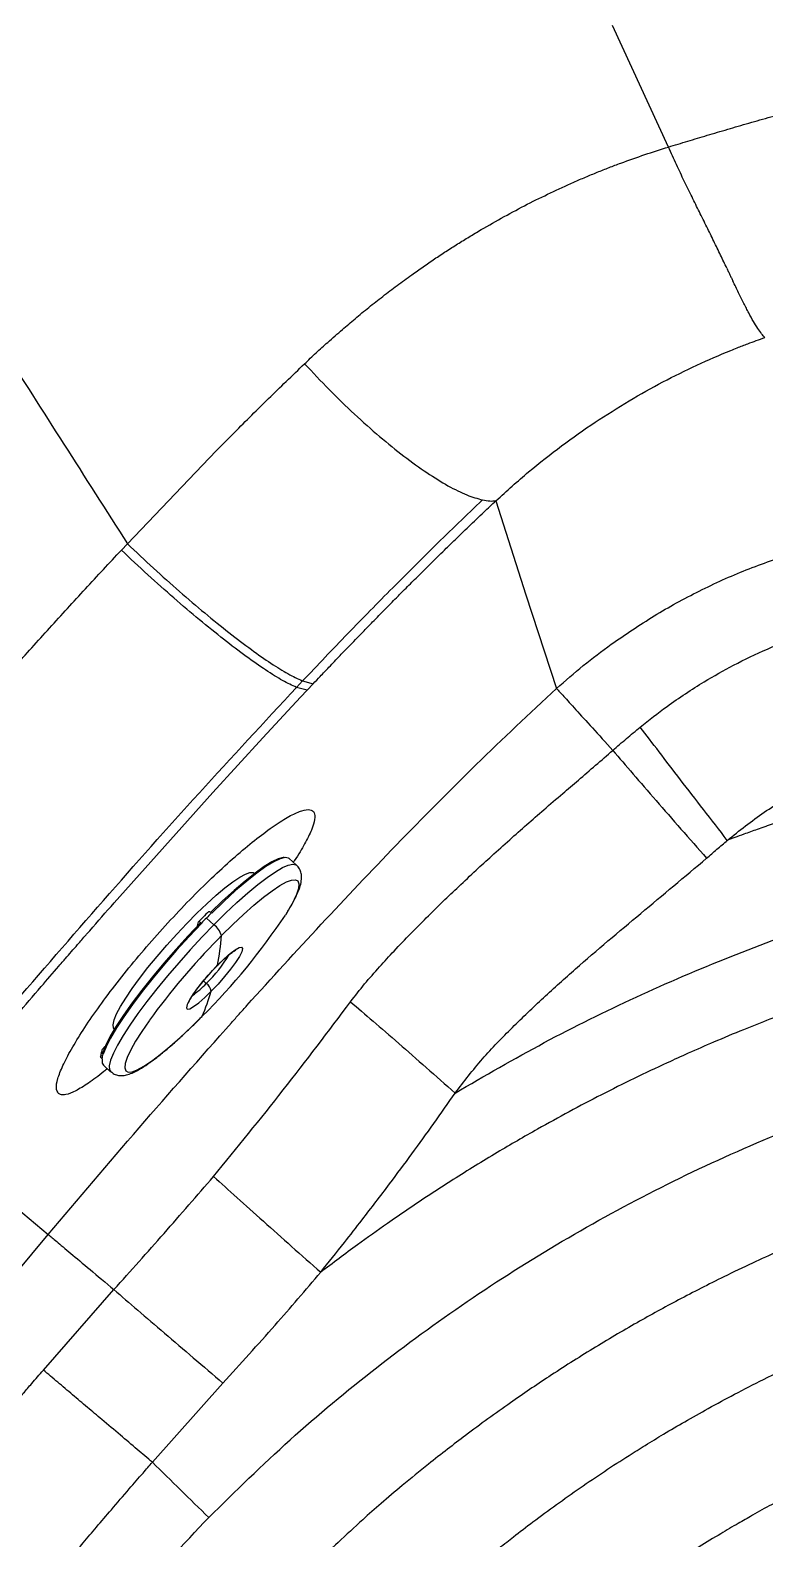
# Model space of a CAD drawing. Extents: x -51 to 27, y -13 to 136.
# Drawn here: x -20.89 to -16.06, y 53.58 to 63.5 of the extents above; entities that cross this region are included whole.
import ezdxf

# ---------------------------------------------------------------- set-up
doc = ezdxf.new("R2010")
doc.units = 0
doc.header["$MEASUREMENT"] = 0
doc.layers.add('GEOMETRY', color=2, linetype='Continuous', lineweight=25)

# ---------------------------------------------------------------- blocks, each defined once
blk = doc.blocks.new('2026 MONTERREY-BLOOM')
at = {"layer": 'GEOMETRY'}
for p, q in [((-5.0137, -20.9814), (-5.381, -20.1813)), ((-8.5723, -23.5893), (-7.9875, -22.9789)), ((-6.5318, -23.5854), (-6.2363, -23.3017)), ((-6.1476, -23.3067), (-5.9524, -23.9248)), ((-8.5723, -23.5893), (-8.6115, -23.6311)), ((-6.8269, -23.8785), (-6.5318, -23.5854)), ((-5.9524, -23.9248), (-5.7493, -24.5413)), ((-7.4192, -24.4916), (-7.4592, -24.534)), ((-7.4229, -24.4901), (-7.4192, -24.4916)), ((-7.4192, -24.4916), (-7.3495, -24.5102)), ((-7.39, -24.5531), (-7.4592, -24.534)), ((-7.433, -24.5988), (-7.39, -24.5531)), ((-7.3495, -24.5102), (-7.39, -24.5531)), ((-7.6818, -24.8656), (-7.5162, -24.6875)), ((-7.5162, -24.6875), (-7.433, -24.5988)), ((-8.0102, -25.224), (-7.6818, -24.8656)), ((-8.6595, -25.9508), (-8.0102, -25.224)), ((-7.4601, -25.7026), (-7.508, -25.6594)), ((-7.7352, -25.7568), (-7.7358, -25.7564)), ((-8.1104, -26.1014), (-8.1043, -26.076)), ((-8.0923, -26.0846), (-8.0922, -26.084)), ((-8.0852, -26.0842), (-8.0838, -26.0855)), ((-8.0519, -26.0502), (-8.0025, -26.0947)), ((-8.0173, -26.0184), (-8.0187, -26.0171)), ((-7.953, -26.1661), (-7.9758, -26.1893)), ((-8.0529, -26.4801), (-8.071, -26.463)), ((-8.6578, -26.7804), (-8.6571, -26.781)), ((-8.7402, -26.9747), (-8.7388, -26.976)), ((-8.7342, -26.9121), (-8.7183, -26.896)), ((-8.7314, -26.9451), (-8.7328, -26.9438)), ((-8.7301, -27.0172), (-8.6822, -27.0604)), ((-9.9293, -27.4289), (-9.0925, -28.131)), ((-9.9345, -29.1368), (-9.0925, -28.131)), ((-9.1247, -29.022), (-8.6605, -28.4935)), ((-7.9437, -29.1078), (-8.407, -29.6287))]:
    blk.add_line(p, q, dxfattribs=at)
at = {"layer": 'GEOMETRY', "flags": 128}
for points in [[(-7.5411, -25.6533), (-7.5479, -25.6534), (-7.5803, -25.6614), (-7.6223, -25.6811), (-7.6733, -25.7124), (-7.7322, -25.7545), (-7.7981, -25.8069), (-7.8697, -25.8685), (-7.9459, -25.9382), (-8.0252, -26.015)], [(-7.508, -25.6594), (-7.5119, -25.6566), (-7.5343, -25.6525), (-7.5671, -25.6605), (-7.6096, -25.6805), (-7.6611, -25.7121), (-7.7208, -25.7548), (-7.7874, -25.8078), (-7.8599, -25.8701), (-7.937, -25.9407), (-8.0173, -26.0184)], [(-8.5826, -26.5765), (-8.5406, -26.5144), (-8.4917, -26.4472), (-8.4367, -26.3763), (-8.3769, -26.3032), (-8.3135, -26.2294), (-8.2477, -26.1564), (-8.181, -26.0855), (-8.1146, -26.0184), (-8.0499, -25.9563), (-7.9882, -25.9006), (-7.9308, -25.8523), (-7.8789, -25.8125), (-7.8334, -25.7819), (-7.7954, -25.7611), (-7.7656, -25.7507), (-7.7446, -25.7508), (-7.7376, -25.7547)], [(-8.0025, -26.0947), (-7.9257, -26.0188), (-7.8512, -25.9487), (-7.7802, -25.8854), (-7.7138, -25.83), (-7.653, -25.7832), (-7.5988, -25.7458), (-7.552, -25.7185), (-7.5135, -25.7017), (-7.4837, -25.6955), (-7.4632, -25.7002), (-7.4604, -25.7024)], [(-7.953, -26.1661), (-7.8792, -26.0932), (-7.8078, -26.0262), (-7.7399, -25.9661), (-7.6768, -25.9139), (-7.6194, -25.8706), (-7.5689, -25.8369), (-7.526, -25.8133), (-7.4915, -25.8003), (-7.466, -25.7981), (-7.4499, -25.8067), (-7.4435, -25.826), (-7.4469, -25.8556), (-7.4601, -25.8951), (-7.4827, -25.9437), (-7.5145, -26.0007), (-7.5331, -26.0311)], [(-8.0917, -26.0821), (-8.1733, -26.1679), (-8.254, -26.2566), (-8.3324, -26.3466), (-8.4072, -26.4364), (-8.4771, -26.5243), (-8.5408, -26.6088), (-8.5972, -26.6885), (-8.6452, -26.7618), (-8.6842, -26.8276), (-8.7132, -26.8846), (-8.732, -26.9319)], [(-8.0838, -26.0855), (-8.1663, -26.1723), (-8.2479, -26.262), (-8.3273, -26.3531), (-8.403, -26.4439), (-8.4737, -26.5329), (-8.5381, -26.6184), (-8.5951, -26.6989), (-8.6438, -26.7731), (-8.6831, -26.8396), (-8.7125, -26.8973), (-8.7314, -26.9451)], [(-8.0025, -26.0947), (-8.0803, -26.175), (-8.158, -26.2587), (-8.2344, -26.3442), (-8.3082, -26.4303), (-8.3782, -26.5157), (-8.4434, -26.599), (-8.5027, -26.6788), (-8.5552, -26.7539), (-8.6001, -26.8232), (-8.6366, -26.8855), (-8.6643, -26.9398), (-8.6825, -26.9854), (-8.6911, -27.0214), (-8.69, -27.0473), (-8.6819, -27.0606)], [(-7.9793, -26.3605), (-7.936, -26.3187), (-7.8965, -26.2843), (-7.8629, -26.2592), (-7.8373, -26.245), (-7.8211, -26.2424), (-7.8153, -26.2517), (-7.8202, -26.2722), (-7.8355, -26.3029), (-7.8604, -26.3418), (-7.8934, -26.3868), (-7.9326, -26.4352), (-7.9757, -26.4842), (-8.0201, -26.531)], [(-7.9793, -26.3605), (-8.0238, -26.4073), (-8.0668, -26.4564), (-8.106, -26.5048), (-8.139, -26.5497), (-8.1639, -26.5887), (-8.1792, -26.6193), (-8.1841, -26.6398), (-8.1783, -26.6491), (-8.1622, -26.6466), (-8.1365, -26.6323), (-8.103, -26.6073), (-8.0634, -26.5728), (-8.0201, -26.531)], [(-7.9793, -26.3605), (-7.9807, -26.3633), (-7.9807, -26.3633)], [(-8.6594, -26.7789), (-8.6641, -26.7723), (-8.6664, -26.7515), (-8.6591, -26.7207), (-8.6425, -26.6808), (-8.6168, -26.6324), (-8.5826, -26.5765)], [(-8.427, -26.7223), (-8.4295, -26.7259), (-8.4778, -26.7965), (-8.5182, -26.8609), (-8.55, -26.9178), (-8.5726, -26.9665), (-8.5858, -27.0059), (-8.5892, -27.0356), (-8.5828, -27.0549), (-8.5667, -27.0635), (-8.5412, -27.0613), (-8.5067, -27.0482), (-8.4638, -27.0247), (-8.4133, -26.9909), (-8.356, -26.9476), (-8.2928, -26.8955), (-8.2249, -26.8354), (-8.1535, -26.7683), (-8.0797, -26.6955)], [(-8.7388, -26.976), (-8.738, -27.0039), (-8.7301, -27.0172)]]:
    blk.add_lwpolyline(points, dxfattribs=at)
at = {"layer": 'GEOMETRY'}
for centre, radius, start, end in [((-4.4013, -29.6641), 5.1368, 135.28896, 135.82007), ((-11.0725, -23.6762), 4.2512, 314.74722, 326.36216), ((-4.5672, -29.4998), 4.9033, 134.74154, 135.28933), ((-8.0823, -26.2028), 0.1344, 15.88213, 53.58641), ((-9.9726, -25.9917), 2.0272, 349.51552, 355.0648), ((-4.6643, -29.4495), 4.6471, 135.44775, 144.06559), ((-8.7361, -25.7799), 0.9783, 314.29802, 328.52568), ((-8.5266, -26.0299), 0.6535, 305.91463, 316.45721), ((-8.1022, -26.5479), 0.0839, 11.64608, 53.94226), ((-9.3991, -26.1244), 1.4377, 336.59271, 343.57099), ((-8.5518, -27.0035), 0.1907, 161.75673, 171.31777)]:
    blk.add_arc(centre, radius, start, end, dxfattribs=at)
for points, knots in [([(-36.6427, -38.9849), (-36.6428, -38.748), (-36.6429, -38.2513), (-36.6431, -37.4958), (-36.643, -36.7174), (-36.6423, -35.9379), (-36.6409, -35.1552), (-36.6388, -34.37), (-36.6343, -33.1243), (-36.6247, -31.4274), (-36.6007, -28.7277), (-36.5557, -25.4875), (-36.48, -22.0033), (-36.3837, -18.8258), (-36.2694, -15.9518), (-36.1467, -13.5568), (-36.0218, -11.6425), (-35.9083, -10.2086), (-35.8038, -9.1111), (-35.7174, -8.3466), (-35.6715, -7.9173), (-35.5982, -7.4928), (-35.4908, -7.0801), (-35.3398, -6.6435), (-35.1358, -6.1898), (-34.8703, -5.7277), (-34.5603, -5.2943), (-34.2088, -4.8937), (-33.8193, -4.53), (-33.3956, -4.2066), (-32.942, -3.9269), (-32.4916, -3.7075), (-32.0535, -3.5411), (-31.634, -3.4198), (-31.1992, -3.3309), (-30.7502, -3.28), (-30.3002, -3.2288), (-29.6557, -3.1612), (-28.8172, -3.0818), (-27.5048, -2.9746), (-25.9207, -2.8687), (-23.9532, -2.7617), (-21.8759, -2.6679), (-19.6786, -2.5868), (-17.2507, -2.5139), (-14.59, -2.4519), (-11.7055, -2.4029), (-8.8195, -2.3695), (-5.9364, -2.3497), (-3.0548, -2.3416), (-0.5983, -2.3393), (1.4461, -2.34), (3.0915, -2.3423), (4.7536, -2.3465), (6.4156, -2.3534), (8.0545, -2.3645), (10.4077, -2.3864), (13.4813, -2.429), (16.9743, -2.5047), (20.1483, -2.6009), (23.0112, -2.7146), (25.3952, -2.8364), (27.3074, -2.9606), (28.7412, -3.0736), (29.84, -3.1777), (30.6063, -3.2639), (31.0378, -3.31), (31.4634, -3.3805), (31.8765, -3.4857), (32.3137, -3.6341), (32.7687, -3.8357), (33.2323, -4.0987), (33.6676, -4.4064), (34.0701, -4.7558), (34.436, -5.1433), (34.7616, -5.5651), (35.0437, -6.0171), (35.2785, -6.4922), (35.464, -6.9855), (35.6016, -7.491), (35.6829, -8.0099), (35.7387, -8.5338), (35.8146, -9.2299), (35.8967, -10.0974), (36.0051, -11.4079), (36.112, -12.9931), (36.2405, -15.3392), (36.3619, -18.1726), (36.4654, -21.4568), (36.5399, -24.7062), (36.5915, -27.9302), (36.6206, -30.8028), (36.6357, -33.3227), (36.6407, -34.9225), (36.6423, -35.9634), (36.6428, -36.4441), (36.643, -36.9237), (36.6431, -37.4023), (36.643, -37.8963), (36.6429, -38.4238), (36.6428, -38.792), (36.6428, -38.9849)], [0, 0, 0, 0, 0.005138, 0.010771, 0.016381, 0.022015, 0.027673, 0.03335, 0.039042, 0.054682, 0.070145, 0.097582, 0.124946, 0.145709, 0.16651, 0.187309, 0.197707, 0.208103, 0.218498, 0.221609, 0.224784, 0.227857, 0.230942, 0.234019, 0.237865, 0.24171, 0.245555, 0.249401, 0.253246, 0.257092, 0.260938, 0.264783, 0.267936, 0.271088, 0.274241, 0.277546, 0.280882, 0.284062, 0.291597, 0.299143, 0.312612, 0.326021, 0.341866, 0.357701, 0.373696, 0.394533, 0.415407, 0.436247, 0.457116, 0.477921, 0.498728, 0.51038, 0.52225, 0.534405, 0.54642, 0.558287, 0.569942, 0.597446, 0.624936, 0.645697, 0.666299, 0.687058, 0.697455, 0.707849, 0.718242, 0.721382, 0.724571, 0.72765, 0.730727, 0.733804, 0.737651, 0.741498, 0.745344, 0.74919, 0.753036, 0.756881, 0.760725, 0.76457, 0.768352, 0.772136, 0.775907, 0.779727, 0.783559, 0.79109, 0.798621, 0.812071, 0.825537, 0.849567, 0.873561, 0.896782, 0.920041, 0.943476, 0.95907, 0.97468, 0.978164, 0.981639, 0.985104, 0.988563, 0.992016, 0.995816, 1, 1, 1, 1]), ([(-11.6967, -18.7291), (-11.5783, -18.9106), (-11.3398, -19.2759), (-10.9709, -19.8432), (-10.5926, -20.4287), (-10.2049, -21.0328), (-9.8079, -21.6541), (-9.402, -22.2899), (-8.9886, -22.9363), (-8.7116, -23.3708), (-8.5723, -23.5893)], [0, 0, 0, 0, 0.119153, 0.239794, 0.361603, 0.485191, 0.611024, 0.738887, 0.86872, 1, 1, 1, 1]), ([(-4.4069, -19.8654), (-4.363, -19.9324), (-4.2751, -20.0665), (-4.1863, -20.2002), (-4.1418, -20.2671)], [0, 0, 0, 0, 0.498704, 1, 1, 1, 1]), ([(-4.7583, -20.9042), (-4.7137, -20.891), (-4.6241, -20.8643), (-4.5307, -20.8373), (-4.4839, -20.8238)], [0, 0, 0, 0, 0.498125, 1, 1, 1, 1]), ([(-4.4839, -20.8238), (-4.436, -20.8101), (-4.3396, -20.7826), (-4.2404, -20.7553), (-4.1905, -20.7415)], [0, 0, 0, 0, 0.496901, 1, 1, 1, 1]), ([(-4.8855, -20.9424), (-4.8646, -20.9361), (-4.8226, -20.9234), (-4.7798, -20.9106), (-4.7583, -20.9042)], [0, 0, 0, 0, 0.499047, 1, 1, 1, 1]), ([(-5.3264, -21.0869), (-5.274, -21.0679), (-5.1696, -21.0301), (-5.0655, -20.9976), (-5.0137, -20.9814)], [0, 0, 0, 0, 0.502259, 1, 1, 1, 1]), ([(-5.0137, -20.9814), (-4.9926, -20.9749), (-4.9503, -20.962), (-4.9071, -20.9489), (-4.8855, -20.9424)], [0, 0, 0, 0, 0.4987821, 1, 1, 1, 1]), ([(-5.4811, -21.1469), (-5.4553, -21.1366), (-5.4037, -21.1159), (-5.3521, -21.0965), (-5.3264, -21.0869)], [0, 0, 0, 0, 0.500599, 1, 1, 1, 1]), ([(-4.909, -21.2062), (-4.9177, -21.1881), (-4.935, -21.1521), (-4.9524, -21.1152), (-4.9611, -21.0968)], [0, 0, 0, 0, 0.5018151, 1, 1, 1, 1]), ([(-6.2457, -21.5245), (-6.1446, -21.4671), (-5.9435, -21.3528), (-5.7383, -21.259), (-5.6361, -21.2124)], [0, 0, 0, 0, 0.50245, 1, 1, 1, 1]), ([(-5.6361, -21.2124), (-5.6103, -21.2011), (-5.5587, -21.1787), (-5.507, -21.1575), (-5.4811, -21.1469)], [0, 0, 0, 0, 0.499971, 1, 1, 1, 1]), ([(-4.8584, -21.3096), (-4.8668, -21.2926), (-4.8836, -21.2586), (-4.9005, -21.2237), (-4.909, -21.2062)], [0, 0, 0, 0, 0.5, 1, 1, 1, 1]), ([(-4.81, -21.4074), (-4.818, -21.3914), (-4.8339, -21.3593), (-4.8503, -21.3262), (-4.8584, -21.3096)], [0, 0, 0, 0, 0.500001, 1, 1, 1, 1]), ([(-4.7152, -21.6001), (-4.7302, -21.5693), (-4.7603, -21.5077), (-4.7935, -21.4408), (-4.81, -21.4074)], [0, 0, 0, 0, 0.500008, 1, 1, 1, 1]), ([(-7.2543, -22.2653), (-7.2224, -22.2371), (-7.1628, -22.1846), (-7.0728, -22.1078), (-6.9841, -22.035), (-6.8918, -21.9622), (-6.7977, -21.8908), (-6.709, -21.8261), (-6.6268, -21.7681), (-6.5518, -21.7168), (-6.4763, -21.6669), (-6.4003, -21.6185), (-6.3232, -21.5711), (-6.2717, -21.5401), (-6.2456, -21.5245)], [0, 0, 0, 0, 0.100265, 0.186708, 0.279393, 0.37191, 0.466006, 0.560939, 0.634605, 0.707397, 0.779878, 0.853235, 0.925679, 1, 1, 1, 1]), ([(-4.6297, -21.7778), (-4.6431, -21.7496), (-4.67, -21.6933), (-4.7001, -21.6312), (-4.7152, -21.6001)], [0, 0, 0, 0, 0.500006, 1, 1, 1, 1]), ([(-4.6297, -21.7778), (-4.6264, -21.7848), (-4.6196, -21.7993), (-4.6128, -21.8134), (-4.6093, -21.8205)], [0, 0, 0, 0, 0.488746, 1, 1, 1, 1]), ([(-4.6093, -21.8205), (-4.6061, -21.8273), (-4.5996, -21.8413), (-4.593, -21.8548), (-4.5896, -21.8617)], [0, 0, 0, 0, 0.487572, 1, 1, 1, 1]), ([(-4.5523, -21.9389), (-4.5584, -21.9265), (-4.5705, -21.9016), (-4.5832, -21.875), (-4.5896, -21.8617)], [0, 0, 0, 0, 0.5, 1, 1, 1, 1]), ([(-4.5175, -22.0091), (-4.5232, -21.9979), (-4.5345, -21.9754), (-4.5464, -21.9511), (-4.5523, -21.9389)], [0, 0, 0, 0, 0.499191, 1, 1, 1, 1]), ([(-4.4259, -22.1735), (-4.4351, -22.1589), (-4.4536, -22.1296), (-4.4746, -22.0911), (-4.485, -22.0718)], [0, 0, 0, 0, 0.499994, 1, 1, 1, 1]), ([(-4.3793, -22.2337), (-4.3862, -22.2263), (-4.3998, -22.2117), (-4.4172, -22.1862), (-4.4259, -22.1735)], [0, 0, 0, 0, 0.4999923, 1, 1, 1, 1]), ([(-7.4065, -22.4059), (-7.3814, -22.3822), (-7.3311, -22.3347), (-7.28, -22.2885), (-7.2544, -22.2653)], [0, 0, 0, 0, 0.498461, 1, 1, 1, 1]), ([(-4.8264, -22.4149), (-4.7521, -22.3816), (-4.6641, -22.3422), (-4.5523, -22.2976), (-4.4777, -22.2687), (-4.4167, -22.247), (-4.3793, -22.2337)], [0, 0, 0, 0, 0.4999774, 0.592622, 0.7499911, 1, 1, 1, 1]), ([(-7.9875, -22.9789), (-7.9477, -22.9387), (-7.8697, -22.8599), (-7.7551, -22.745), (-7.6416, -22.6331), (-7.5258, -22.5207), (-7.4469, -22.4448), (-7.4065, -22.4059)], [0, 0, 0, 0, 0.206763, 0.405265, 0.594956, 0.792572, 1, 1, 1, 1]), ([(-7.4065, -22.4059), (-7.3527, -22.4633), (-7.2451, -22.5781), (-7.0783, -22.739), (-6.9128, -22.8865), (-6.7521, -23.0165), (-6.6, -23.126), (-6.4609, -23.2116), (-6.3362, -23.2738), (-6.2696, -23.2924), (-6.2363, -23.3017)], [0, 0, 0, 0, 0.125008, 0.250009, 0.375005, 0.500002, 0.625004, 0.750004, 0.875001, 1, 1, 1, 1]), ([(-5.2721, -22.6498), (-5.1984, -22.6074), (-5.051, -22.5225), (-4.9013, -22.4508), (-4.8264, -22.4149)], [0, 0, 0, 0, 0.499998, 1, 1, 1, 1]), ([(-5.716, -22.9459), (-5.6431, -22.893), (-5.4973, -22.7874), (-5.3472, -22.6957), (-5.2721, -22.6498)], [0, 0, 0, 0, 0.4999981, 1, 1, 1, 1]), ([(-6.1476, -23.3067), (-6.0766, -23.2422), (-5.9363, -23.1148), (-5.7889, -23.0017), (-5.716, -22.9459)], [0, 0, 0, 0, 0.50615, 1, 1, 1, 1]), ([(-6.7483, -23.8901), (-6.7234, -23.865), (-6.6633, -23.8047), (-6.572, -23.7144), (-6.4864, -23.6306), (-6.4062, -23.5526), (-6.3235, -23.473), (-6.2338, -23.3875), (-6.1739, -23.3313), (-6.1476, -23.3067)], [0, 0, 0, 0, 0.1257009, 0.3030592, 0.4574163, 0.5537791, 0.7037089, 0.8696842, 1, 1, 1, 1]), ([(-6.2363, -23.3017), (-6.2198, -23.3046), (-6.1869, -23.3104), (-6.1607, -23.3079), (-6.1476, -23.3067)], [0, 0, 0, 0, 0.499995, 1, 1, 1, 1]), ([(-8.5723, -23.5893), (-8.5149, -23.6435), (-8.4008, -23.7512), (-8.2288, -23.9046), (-8.0616, -24.0474), (-7.9018, -24.1765), (-7.755, -24.2878), (-7.6245, -24.3785), (-7.5101, -24.4496), (-7.4523, -24.4765), (-7.4229, -24.4901)], [0, 0, 0, 0, 0.125689, 0.249713, 0.37388, 0.498832, 0.62457, 0.746954, 0.871198, 1, 1, 1, 1]), ([(-9.0835, -24.1436), (-9.0051, -24.0577), (-8.8484, -23.8858), (-8.6905, -23.716), (-8.6115, -23.6311)], [0, 0, 0, 0, 0.5000029, 1, 1, 1, 1]), ([(-7.4592, -24.534), (-7.4882, -24.5205), (-7.5452, -24.4941), (-7.6592, -24.4232), (-7.7895, -24.3325), (-7.9367, -24.221), (-8.0971, -24.0914), (-8.2653, -23.948), (-8.4386, -23.7938), (-8.5536, -23.6856), (-8.6115, -23.6311)], [0, 0, 0, 0, 0.1285091, 0.2528124, 0.3753293, 0.5008872, 0.6258501, 0.7502179, 0.8742172, 1, 1, 1, 1]), ([(-5.3897, -24.2506), (-5.2965, -24.1867), (-5.1102, -24.0588), (-4.812, -23.8967), (-4.5033, -23.7558), (-4.289, -23.6837), (-4.1819, -23.6476)], [0, 0, 0, 0, 0.250023, 0.500031, 0.750023, 1, 1, 1, 1]), ([(-7.4192, -24.4916), (-7.3205, -24.3875), (-7.1242, -24.1806), (-6.9256, -23.9788), (-6.8269, -23.8785)], [0, 0, 0, 0, 0.502909, 1, 1, 1, 1]), ([(-7.3495, -24.5103), (-7.3342, -24.4941), (-7.2998, -24.4577), (-7.2411, -24.396), (-7.175, -24.3269), (-7.1132, -24.2626), (-7.0632, -24.2109), (-7.0144, -24.1605), (-6.9529, -24.0974), (-6.8794, -24.0223), (-6.8092, -23.9512), (-6.7665, -23.9083), (-6.7483, -23.8901)], [0, 0, 0, 0, 0.076916, 0.17342, 0.294654, 0.407945, 0.482639, 0.54442, 0.651456, 0.788768, 0.91041, 1, 1, 1, 1]), ([(-5.1989, -24.7949), (-5.1406, -24.7488), (-5.0056, -24.6421), (-4.8, -24.5069), (-4.5789, -24.3818), (-4.3679, -24.2812), (-4.156, -24.1977), (-3.9558, -24.1335), (-3.7593, -24.0832), (-3.5595, -24.0446), (-3.3539, -24.0173), (-3.1516, -24.004), (-3.0171, -24.0033), (-2.9515, -24.0029)], [0, 0, 0, 0, 0.091493, 0.2122338, 0.3029521, 0.4045396, 0.5001225, 0.5835585, 0.6636254, 0.7500939, 0.8342167, 0.919161, 1, 1, 1, 1]), ([(-9.5501, -24.6634), (-9.4727, -24.5764), (-9.3177, -24.4023), (-9.1616, -24.2298), (-9.0835, -24.1436)], [0, 0, 0, 0, 0.5, 1, 1, 1, 1]), ([(-5.7493, -24.5413), (-5.6914, -24.4904), (-5.5755, -24.3886), (-5.4517, -24.2966), (-5.3897, -24.2506)], [0, 0, 0, 0, 0.500001, 1, 1, 1, 1]), ([(-9.3497, -26.6489), (-9.1433, -26.41), (-8.7299, -25.9319), (-8.1005, -25.2243), (-7.673, -24.7641), (-7.4592, -24.5339)], [0, 0, 0, 0, 0.33288, 0.666443, 1, 1, 1, 1]), ([(-6.8029, -25.5696), (-6.6292, -25.392), (-6.2861, -25.041), (-5.9268, -24.7065), (-5.7493, -24.5413)], [0, 0, 0, 0, 0.506027, 1, 1, 1, 1]), ([(-5.7493, -24.5413), (-5.7356, -24.5564), (-5.7081, -24.5866), (-5.6263, -24.6765), (-5.5192, -24.7941), (-5.4259, -24.8965), (-5.3793, -24.9478)], [0, 0, 0, 0, 0.250003, 0.500002, 0.749998, 1, 1, 1, 1]), ([(-5.3793, -24.9478), (-5.3496, -24.9219), (-5.2901, -24.8701), (-5.2293, -24.8199), (-5.1989, -24.7949)], [0, 0, 0, 0, 0.500394, 1, 1, 1, 1]), ([(-4.6261, -25.5395), (-4.6786, -25.4719), (-4.7835, -25.3366), (-4.9355, -25.1394), (-5.0781, -24.9536), (-5.1586, -24.8478), (-5.1989, -24.7949)], [0, 0, 0, 0, 0.2499999, 0.5, 0.7500001, 1, 1, 1, 1]), ([(-7.1042, -26.6009), (-7.0737, -26.5616), (-7.0128, -26.483), (-6.9154, -26.373), (-6.8142, -26.2627), (-6.7115, -26.1557), (-6.6042, -26.0473), (-6.499, -25.944), (-6.3899, -25.8397), (-6.2831, -25.7398), (-6.1712, -25.6373), (-6.06, -25.5373), (-5.9455, -25.4362), (-5.8292, -25.335), (-5.7159, -25.2374), (-5.6023, -25.1402), (-5.4922, -25.046), (-5.4169, -24.9805), (-5.3793, -24.9478)], [0, 0, 0, 0, 0.06249, 0.124986, 0.183919, 0.249996, 0.310761, 0.375, 0.434674, 0.500002, 0.558365, 0.625002, 0.687502, 0.750001, 0.818379, 0.875001, 0.9375, 1, 1, 1, 1]), ([(-5.3793, -24.9478), (-5.336, -24.9983), (-5.2495, -25.0992), (-5.0959, -25.2764), (-4.9321, -25.4643), (-4.819, -25.593), (-4.7625, -25.6574)], [0, 0, 0, 0, 0.25, 0.5, 0.75, 1, 1, 1, 1]), ([(-4.6261, -25.5395), (-4.5467, -25.476), (-4.3875, -25.3485), (-4.1236, -25.1942), (-3.8592, -25.0785), (-3.5983, -25.0007), (-3.4136, -24.9664), (-3.2951, -24.952), (-3.2451, -24.947), (-3.195, -24.9431), (-3.1448, -24.9402), (-3.095, -24.9385), (-3.0465, -24.9378), (-2.9963, -24.9382), (-2.9624, -24.9389), (-2.944, -24.9392)], [0, 0, 0, 0, 0.166713, 0.334318, 0.499916, 0.639286, 0.780127, 0.807696, 0.835168, 0.86255, 0.89012, 0.917654, 0.944322, 0.969754, 1, 1, 1, 1]), ([(-2.5464, -24.9495), (-2.5751, -24.9553), (-2.6443, -24.9693), (-2.7463, -24.9904), (-2.8549, -25.0138), (-2.9648, -25.0387), (-3.0613, -25.0614), (-3.1585, -25.0851), (-3.2642, -25.1115), (-3.4147, -25.1507), (-3.5722, -25.194), (-3.7749, -25.2526), (-3.9319, -25.3007), (-4.0631, -25.3429), (-4.1112, -25.3586), (-4.1643, -25.3761), (-4.2273, -25.3972), (-4.2958, -25.4206), (-4.3477, -25.4387), (-4.3891, -25.4532), (-4.4422, -25.4721), (-4.5083, -25.4961), (-4.5736, -25.5201), (-4.61, -25.5336), (-4.6261, -25.5395)], [0, 0, 0, 0, 0.040508, 0.097914, 0.144328, 0.194585, 0.254068, 0.281783, 0.333269, 0.405119, 0.497333, 0.559647, 0.697668, 0.724919, 0.750649, 0.767899, 0.802373, 0.842797, 0.86819, 0.878578, 0.903602, 0.946263, 0.976165, 1, 1, 1, 1]), ([(-9.0258, -27.204), (-9.0319, -27.1938), (-9.0442, -27.1733), (-9.033, -27.1099), (-8.9996, -27.0238), (-8.9436, -26.9159), (-8.8661, -26.7895), (-8.77, -26.6485), (-8.657, -26.4968), (-8.5308, -26.339), (-8.3945, -26.1796), (-8.2522, -26.0232), (-8.1077, -25.8744), (-7.9652, -25.737), (-7.829, -25.6154), (-7.7026, -25.5122), (-7.5905, -25.431), (-7.4953, -25.373), (-7.4206, -25.3407), (-7.3679, -25.3339), (-7.3398, -25.3537), (-7.3361, -25.3985), (-7.3572, -25.4677), (-7.404, -25.5605), (-7.4469, -25.6344), (-7.4787, -25.6806), (-7.481, -25.6838)], [0, 0, 0, 0, 0.043334, 0.086668, 0.130002, 0.173336, 0.216676, 0.260017, 0.303362, 0.346707, 0.390045, 0.433383, 0.47671, 0.520038, 0.563369, 0.6067, 0.650044, 0.693388, 0.736735, 0.780081, 0.823412, 0.866742, 0.910064, 0.953386, 0.996722, 1, 1, 1, 1]), ([(-6.4167, -27.2007), (-6.2223, -27.0881), (-5.8335, -26.8628), (-5.2282, -26.5654), (-4.6089, -26.2988), (-3.9759, -26.0668), (-3.3312, -25.8691), (-2.6769, -25.7067), (-2.0147, -25.5796), (-1.3466, -25.4893), (-0.6746, -25.4325), (-0.2253, -25.4255), (-0.0006, -25.4219)], [0, 0, 0, 0, 0.1, 0.2, 0.3, 0.4, 0.5, 0.6, 0.7, 0.8, 0.9, 1, 1, 1, 1]), ([(-7.7853, -26.6248), (-7.6236, -26.4464), (-7.3009, -26.0902), (-6.9686, -25.7429), (-6.8029, -25.5696)], [0, 0, 0, 0, 0.501028, 1, 1, 1, 1]), ([(-4.7625, -25.6574), (-4.7399, -25.6376), (-4.6946, -25.5981), (-4.6489, -25.5591), (-4.6261, -25.5395)], [0, 0, 0, 0, 0.499456, 1, 1, 1, 1]), ([(-6.4167, -27.2007), (-6.3579, -27.1247), (-6.2411, -26.9736), (-6.041, -26.7695), (-5.8364, -26.5731), (-5.5562, -26.3213), (-5.1948, -26.02), (-4.9067, -25.7783), (-4.7625, -25.6574)], [0, 0, 0, 0, 0.127055, 0.252655, 0.37764, 0.502318, 0.750978, 1, 1, 1, 1]), ([(-7.5274, -26.0236), (-7.5222, -26.0154), (-7.5032, -25.9857), (-7.4778, -25.94), (-7.4513, -25.886), (-7.434, -25.8391), (-7.426, -25.8002), (-7.4262, -25.7658), (-7.4349, -25.7356), (-7.4478, -25.7122), (-7.4594, -25.7043), (-7.4619, -25.7027)], [0, 0, 0, 0, 0.060313, 0.220032, 0.382955, 0.552368, 0.701449, 0.801809, 0.891642, 0.97685, 1, 1, 1, 1]), ([(-9.2977, -26.6852), (-9.2449, -26.6237), (-9.1535, -26.5175), (-9.0516, -26.3997), (-8.9998, -26.3401), (-8.9857, -26.3239), (-8.9815, -26.3191), (-8.9535, -26.2869), (-8.9078, -26.2344), (-8.8572, -26.1763), (-8.8306, -26.1458), (-8.7692, -26.0756), (-8.713, -26.0117), (-8.6595, -25.9508)], [0, 0, 0, 0, 0.25, 0.431731, 0.480048, 0.493569, 0.497671, 0.5, 0.625, 0.712353, 0.737391, 0.75, 1, 1, 1, 1]), ([(-0.0748, -25.8998), (-0.103, -25.9001), (-0.1765, -25.9009), (-0.2789, -25.9027), (-0.3972, -25.9059), (-0.5097, -25.9102), (-0.6287, -25.916), (-0.7648, -25.9239), (-0.9252, -25.9351), (-1.1097, -25.9508), (-1.2785, -25.9679), (-1.4287, -25.9851), (-1.5645, -26.0022), (-1.6999, -26.0208), (-1.8348, -26.0409), (-1.9494, -26.0594), (-2.0432, -26.0753), (-2.1315, -26.0909), (-2.2462, -26.112), (-2.3999, -26.1422), (-2.5891, -26.1822), (-2.804, -26.2317), (-3.0175, -26.2852), (-3.2434, -26.3461), (-3.4669, -26.4111), (-3.6911, -26.4815), (-3.8539, -26.5358), (-3.9761, -26.5783), (-4.0778, -26.6145), (-4.2039, -26.6608), (-4.3539, -26.7181), (-4.5276, -26.7872), (-4.7068, -26.8621), (-4.8744, -26.9353), (-5.1221, -27.0478), (-5.4548, -27.2096), (-5.8258, -27.4087), (-6.1495, -27.5961), (-6.3925, -27.7458), (-6.6333, -27.9017), (-6.8439, -28.0441), (-7.0755, -28.2099), (-7.2203, -28.3191), (-7.3006, -28.3797)], [0, 0, 0, 0, 0.010871, 0.02837, 0.039534, 0.056528, 0.071817, 0.085503, 0.109124, 0.13385, 0.156948, 0.174587, 0.192194, 0.209769, 0.227311, 0.24482, 0.254561, 0.264013, 0.279428, 0.299569, 0.324436, 0.354029, 0.384683, 0.40936, 0.444283, 0.474498, 0.500004, 0.510513, 0.524404, 0.541678, 0.562335, 0.586374, 0.613795, 0.63729, 0.656927, 0.718763, 0.780016, 0.819351, 0.863069, 0.890111, 0.93003, 0.961168, 1, 1, 1, 1]), ([(-8.0367, -26.0073), (-8.0492, -26.0197), (-8.0716, -26.042), (-8.0942, -26.0653), (-8.1043, -26.0756)], [0, 0, 0, 0, 0.554485, 1, 1, 1, 1]), ([(-8.0852, -26.0842), (-8.0875, -26.0823), (-8.0921, -26.0784), (-8.0982, -26.075), (-8.1029, -26.0737), (-8.1038, -26.0753), (-8.1043, -26.076)], [0, 0, 0, 0, 0.2506569, 0.500369, 0.7492605, 1, 1, 1, 1]), ([(-8.0917, -26.0821), (-8.0916, -26.0818), (-8.0913, -26.0813), (-8.0898, -26.0815), (-8.0877, -26.0825), (-8.086, -26.0837), (-8.0852, -26.0843)], [0, 0, 0, 0, 0.249998, 0.499998, 0.749999, 1, 1, 1, 1]), ([(-8.0378, -26.0089), (-8.0373, -26.0082), (-8.0363, -26.0067), (-8.0318, -26.0078), (-8.0256, -26.0113), (-8.021, -26.0151), (-8.0187, -26.0171)], [0, 0, 0, 0, 0.248199, 0.499736, 0.751061, 1, 1, 1, 1]), ([(-7.9806, -26.3633), (-7.9741, -26.3567), (-7.9552, -26.3378), (-7.9254, -26.3102), (-7.8954, -26.2851), (-7.8736, -26.2691), (-7.8599, -26.2613), (-7.8585, -26.2608), (-7.858, -26.2606)], [0, 0, 0, 0, 0.113871, 0.329849, 0.543057, 0.727746, 0.888202, 1, 1, 1, 1]), ([(-8.169, -26.6062), (-8.1689, -26.6058), (-8.1686, -26.6047), (-8.1636, -26.5928), (-8.1525, -26.5728), (-8.1337, -26.5439), (-8.1077, -26.5082), (-8.0758, -26.4681), (-8.0399, -26.4261), (-8.0074, -26.3906), (-7.9877, -26.3705), (-7.9806, -26.3633)], [0, 0, 0, 0, 0.0623063, 0.1518713, 0.2602312, 0.3828878, 0.5137773, 0.6487635, 0.7856486, 0.9232836, 1, 1, 1, 1]), ([(-8.0373, -29.9919), (-7.8611, -29.8192), (-7.5088, -29.4739), (-6.9387, -29.0012), (-6.3411, -28.5644), (-5.7156, -28.1685), (-5.0655, -27.8142), (-4.3936, -27.5035), (-3.7027, -27.2375), (-2.9959, -27.0175), (-2.2761, -26.8441), (-1.5466, -26.7193), (-0.8104, -26.6391), (-0.3172, -26.6267), (-0.0706, -26.6205)], [0, 0, 0, 0, 0.083334, 0.166668, 0.250002, 0.333335, 0.416669, 0.500002, 0.583336, 0.666669, 0.750002, 0.833335, 0.916667, 1, 1, 1, 1]), ([(-8.0055, -27.7494), (-7.8512, -27.5606), (-7.5425, -27.1831), (-7.2503, -26.795), (-7.1042, -26.6009)], [0, 0, 0, 0, 0.500022, 1, 1, 1, 1]), ([(-7.8874, -26.7387), (-7.8704, -26.7197), (-7.8364, -26.6817), (-7.8023, -26.6438), (-7.7853, -26.6248)], [0, 0, 0, 0, 0.500198, 1, 1, 1, 1]), ([(-7.1042, -26.6009), (-7.0561, -26.6422), (-6.96, -26.7247), (-6.7897, -26.8727), (-6.6075, -27.0322), (-6.4803, -27.1446), (-6.4167, -27.2007)], [0, 0, 0, 0, 0.25, 0.5, 0.75, 1, 1, 1, 1]), ([(-9.0925, -28.131), (-8.8943, -27.8965), (-8.4981, -27.4276), (-8.0909, -26.9682), (-7.8874, -26.7387)], [0, 0, 0, 0, 0.5002671, 1, 1, 1, 1]), ([(-8.6804, -27.0603), (-8.6735, -27.066), (-8.6579, -27.0789), (-8.6285, -27.0861), (-8.5986, -27.0865), (-8.5667, -27.0799), (-8.528, -27.065), (-8.4804, -27.0391), (-8.4246, -27.0019), (-8.3655, -26.9573), (-8.3033, -26.9061), (-8.2381, -26.8487), (-8.1703, -26.7857), (-8.1174, -26.7341), (-8.0875, -26.704), (-8.081, -26.6974)], [0, 0, 0, 0, 0.040401, 0.091602, 0.144987, 0.208065, 0.291344, 0.399388, 0.502246, 0.599654, 0.694654, 0.788449, 0.881573, 0.974299, 1, 1, 1, 1]), ([(-8.7402, -26.9747), (-8.7422, -26.9724), (-8.7463, -26.9679), (-8.7484, -26.9605), (-8.7475, -26.9564), (-8.7472, -26.9552)], [0, 0, 0, 0, 0.411671, 0.821786, 1, 1, 1, 1]), ([(-8.7393, -26.9202), (-8.7414, -26.9271), (-8.7451, -26.9395), (-8.7469, -26.9506), (-8.7477, -26.9556)], [0, 0, 0, 0, 0.55387, 1, 1, 1, 1]), ([(-8.7342, -26.9121), (-8.736, -26.9144), (-8.7397, -26.9191), (-8.741, -26.928), (-8.7389, -26.9369), (-8.7349, -26.9415), (-8.7328, -26.9438)], [0, 0, 0, 0, 0.249258, 0.500325, 0.751368, 1, 1, 1, 1]), ([(-8.7314, -26.9451), (-8.7322, -26.9441), (-8.7339, -26.9422), (-8.7348, -26.9385), (-8.7343, -26.9355), (-8.7332, -26.9333), (-8.7324, -26.9323), (-8.732, -26.9319)], [0, 0, 0, 0, 0.249496, 0.499284, 0.749092, 0.873165, 1, 1, 1, 1]), ([(-8.7039, -27.0408), (-8.7113, -27.0471), (-8.758, -27.0866), (-8.8302, -27.1382), (-8.9156, -27.1909), (-8.9718, -27.2123), (-9.0074, -27.2151), (-9.0197, -27.2077), (-9.0258, -27.204)], [0, 0, 0, 0, 0.042342, 0.267493, 0.492662, 0.717831, 0.858916, 1, 1, 1, 1]), ([(-7.3006, -28.3797), (-7.2487, -28.3144), (-7.1575, -28.1997), (-7.0059, -28.0064), (-6.8575, -27.8123), (-6.7004, -27.601), (-6.5563, -27.4021), (-6.4631, -27.2677), (-6.4167, -27.2007)], [0, 0, 0, 0, 0.169882, 0.298241, 0.5, 0.667158, 0.83414, 1, 1, 1, 1]), ([(-2.4191, -27.6108), (-2.4806, -27.6258), (-2.5962, -27.6539), (-2.7773, -27.701), (-2.9436, -27.7481), (-3.1313, -27.8045), (-3.3137, -27.8628), (-3.5225, -27.9343), (-3.7052, -28.0011), (-3.8934, -28.0737), (-4.0812, -28.1499), (-4.2759, -28.2337), (-4.4676, -28.3216), (-4.5861, -28.3786), (-4.6489, -28.4088)], [0, 0, 0, 0, 0.079999, 0.150378, 0.236488, 0.298533, 0.398155, 0.478452, 0.577515, 0.644094, 0.733414, 0.833724, 0.911968, 1, 1, 1, 1]), ([(-8.6604, -28.4935), (-8.5502, -28.3705), (-8.3297, -28.1245), (-8.1136, -27.8744), (-8.0055, -27.7494)], [0, 0, 0, 0, 0.500029, 1, 1, 1, 1]), ([(-8.0055, -27.7494), (-7.9553, -27.7946), (-7.8549, -27.8852), (-7.6791, -28.0428), (-7.4926, -28.2092), (-7.3646, -28.3229), (-7.3006, -28.3797)], [0, 0, 0, 0, 0.25, 0.5, 0.75, 1, 1, 1, 1]), ([(-9.0925, -28.131), (-9.0766, -28.1444), (-9.0447, -28.1711), (-8.9491, -28.2513), (-8.8239, -28.3564), (-8.7149, -28.4478), (-8.6604, -28.4935)], [0, 0, 0, 0, 0.250003, 0.500002, 0.749998, 1, 1, 1, 1]), ([(-7.9437, -29.1078), (-7.8286, -28.9815), (-7.6105, -28.7421), (-7.4, -28.496), (-7.3006, -28.3797)], [0, 0, 0, 0, 0.527674, 1, 1, 1, 1]), ([(-4.6489, -28.4088), (-4.749, -28.459), (-4.9414, -28.5556), (-5.2285, -28.7141), (-5.5129, -28.8817), (-5.7902, -29.0577), (-6.0696, -29.2473), (-6.2905, -29.4078), (-6.4691, -29.5443), (-6.6085, -29.6538), (-6.7545, -29.7728), (-6.8983, -29.8947), (-7.0393, -30.0191), (-7.177, -30.146), (-7.3193, -30.2816), (-7.4075, -30.3669), (-7.4526, -30.4104)], [0, 0, 0, 0, 0.0971053, 0.1866507, 0.2842054, 0.3833266, 0.4713034, 0.5769367, 0.6200066, 0.6662154, 0.730592, 0.78332, 0.8296307, 0.8935862, 0.9456738, 1, 1, 1, 1]), ([(-8.6605, -28.4935), (-8.6096, -28.5373), (-8.508, -28.625), (-8.3292, -28.7785), (-8.1392, -28.9411), (-8.0088, -29.0522), (-7.9437, -29.1078)], [0, 0, 0, 0, 0.2499998, 0.4999998, 0.7499998, 1, 1, 1, 1]), ([(-6.9439, -30.9206), (-6.8996, -30.8772), (-6.8131, -30.7925), (-6.7149, -30.6993), (-6.6498, -30.6391), (-6.6158, -30.6081), (-6.5796, -30.5753), (-6.541, -30.5408), (-6.5071, -30.5107), (-6.478, -30.4852), (-6.4481, -30.4591), (-6.4048, -30.4217), (-6.3421, -30.3684), (-6.2675, -30.3061), (-6.194, -30.2461), (-6.1309, -30.1955), (-6.0795, -30.1549), (-6.0054, -30.097), (-5.8972, -30.0143), (-5.7506, -29.9064), (-5.5936, -29.7955), (-5.4344, -29.6876), (-5.2919, -29.5952), (-5.162, -29.5138), (-5.0401, -29.4398), (-4.9017, -29.3586), (-4.7464, -29.2711), (-4.5737, -29.1781), (-4.3776, -29.0776), (-4.1993, -28.9916), (-4.0537, -28.9248), (-3.9618, -28.8839), (-3.8922, -28.8536), (-3.8208, -28.823), (-3.7076, -28.7756), (-3.5464, -28.7112), (-3.4166, -28.6632), (-3.3517, -28.6392)], [0, 0, 0, 0, 0.043381, 0.084643, 0.094691, 0.105413, 0.116809, 0.128879, 0.141624, 0.148482, 0.155991, 0.169341, 0.188533, 0.213567, 0.237244, 0.254898, 0.270164, 0.283042, 0.320655, 0.365481, 0.410308, 0.455135, 0.499961, 0.529067, 0.562326, 0.599737, 0.641301, 0.687016, 0.736884, 0.795424, 0.825449, 0.848903, 0.865787, 0.878577, 0.903214, 0.951608, 1, 1, 1, 1]), ([(-11.4879, -31.9803), (-11.4571, -31.9419), (-11.3951, -31.8645), (-11.3035, -31.7446), (-11.2134, -31.6258), (-11.1248, -31.5081), (-11.0364, -31.3905), (-10.9388, -31.261), (-10.8349, -31.1238), (-10.7325, -30.9897), (-10.6344, -30.8619), (-10.5371, -30.7363), (-10.4358, -30.6066), (-10.258, -30.3811), (-10.0022, -30.0626), (-9.7431, -29.7485), (-9.563, -29.5339), (-9.4649, -29.418), (-9.3797, -29.3182), (-9.3107, -29.2377), (-9.2548, -29.1728), (-9.1941, -29.1024), (-9.1502, -29.0515), (-9.1247, -29.022)], [0, 0, 0, 0, 0.0390147, 0.0785288, 0.119462, 0.1572001, 0.1952197, 0.2359841, 0.2857097, 0.3315611, 0.3696529, 0.4133196, 0.4574445, 0.4999974, 0.6407697, 0.7810472, 0.8224743, 0.8626636, 0.9013255, 0.9263746, 0.9467053, 0.9691522, 1, 1, 1, 1]), ([(-8.407, -29.6287), (-8.4403, -29.6006), (-8.511, -29.5409), (-8.6227, -29.4467), (-8.7326, -29.3539), (-8.8376, -29.2652), (-8.9352, -29.1826), (-9.0334, -29.0994), (-9.0937, -29.0483), (-9.1247, -29.022)], [0, 0, 0, 0, 0.127355, 0.270427, 0.429211, 0.558648, 0.696927, 0.844045, 1, 1, 1, 1]), ([(-10.7312, -32.5474), (-10.6582, -32.4556), (-10.513, -32.273), (-10.3054, -31.9913), (-10.1433, -31.7741), (-10.0265, -31.6188), (-9.9562, -31.5257), (-9.8835, -31.4302), (-9.8026, -31.3244), (-9.717, -31.2135), (-9.6324, -31.1048), (-9.5466, -30.9955), (-9.4398, -30.8606), (-9.3064, -30.6945), (-9.1648, -30.5208), (-9.041, -30.3709), (-8.9435, -30.254), (-8.8583, -30.1527), (-8.7721, -30.0509), (-8.6711, -29.9328), (-8.5688, -29.8142), (-8.4786, -29.7104), (-8.4276, -29.6521), (-8.407, -29.6287)], [0, 0, 0, 0, 0.094256, 0.18753, 0.281297, 0.312089, 0.343737, 0.375062, 0.408584, 0.450774, 0.487676, 0.519287, 0.562495, 0.625972, 0.690518, 0.742616, 0.78225, 0.812855, 0.849038, 0.889442, 0.937766, 0.974937, 1, 1, 1, 1]), ([(-8.0373, -29.9919), (-8.0988, -29.9315), (-8.2217, -29.8108), (-8.3453, -29.6893), (-8.407, -29.6287)], [0, 0, 0, 0, 0.500242, 1, 1, 1, 1]), ([(-4.1378, -29.8031), (-4.1707, -29.8202), (-4.2368, -29.8545), (-4.345, -29.9121), (-4.4509, -29.971), (-4.5621, -30.0347), (-4.679, -30.1036), (-4.8122, -30.1852), (-4.9442, -30.2694), (-5.0602, -30.3462), (-5.1548, -30.4106), (-5.2324, -30.4649), (-5.3076, -30.5185), (-5.3932, -30.5808), (-5.5059, -30.6653), (-5.6615, -30.7859), (-5.8393, -30.9305), (-6.0354, -31.1002), (-6.2137, -31.2652), (-6.3329, -31.3798), (-6.3872, -31.432)], [0, 0, 0, 0, 0.039932, 0.080127, 0.13187, 0.170286, 0.218017, 0.277886, 0.338404, 0.386501, 0.42754, 0.461522, 0.488446, 0.526878, 0.575401, 0.640057, 0.73862, 0.822056, 0.918985, 1, 1, 1, 1]), ([(-11.2649, -37.8849), (-11.2603, -37.6418), (-11.2512, -37.1556), (-11.1777, -36.4295), (-11.0608, -35.7095), (-10.8967, -34.9987), (-10.6873, -34.3002), (-10.4331, -33.6167), (-10.1354, -32.9511), (-9.7953, -32.3064), (-9.4144, -31.6848), (-8.9937, -31.0899), (-8.5378, -30.5211), (-8.2041, -30.1683), (-8.0373, -29.9919)], [0, 0, 0, 0, 0.0833988, 0.1667854, 0.2501597, 0.333522, 0.4168723, 0.5002108, 0.5835376, 0.6668528, 0.7501565, 0.8334489, 0.91673, 1, 1, 1, 1])]:
    blk.add_open_spline(points, degree=3, knots=knots, dxfattribs=at)
for points in [[(-4.9611, -21.0968), (-4.9699, -21.0778), (-4.9877, -21.0396), (-5.005, -21.0008), (-5.0137, -20.9814)], [(-4.485, -22.0718), (-4.4903, -22.0619), (-4.5009, -22.0419), (-4.512, -22.0201), (-4.5175, -22.0091)]]:
    blk.add_open_spline(points, degree=3, dxfattribs=at)

msp = doc.modelspace()

# ---------------------------------------------------------------- block references
msp.add_blockref('2026 MONTERREY-BLOOM', (-11.682, 83.7145))

doc.saveas('drawing.dxf')
